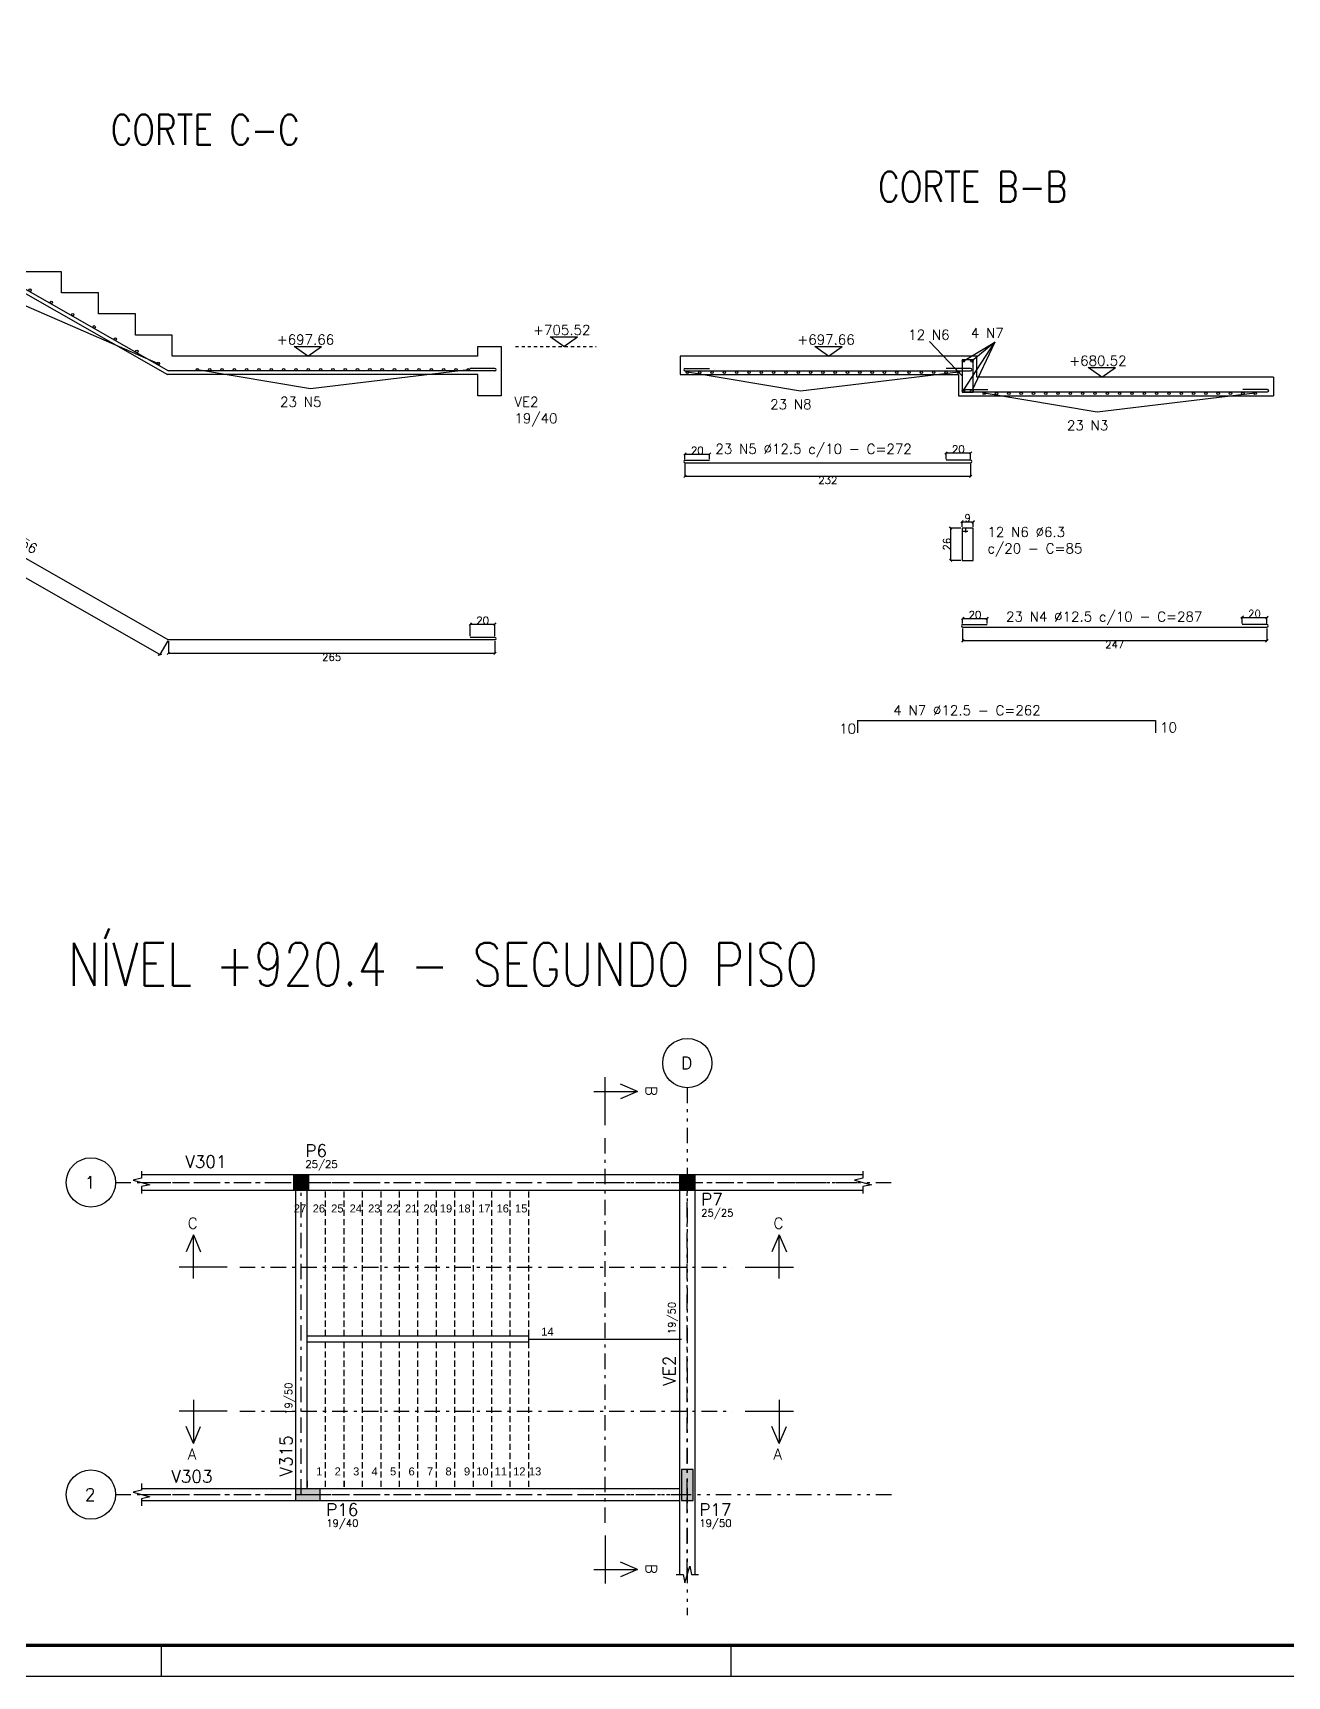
# Model space of a CAD drawing. Extents: x -2548 to -2429, y 253 to 337.
# Drawn here: x -2506.9 to -2466.2, y 252.6 to 306 of the extents above; entities that cross this region are included whole.
import ezdxf
from ezdxf.enums import TextEntityAlignment as Align

# ---------------------------------------------------------------- set-up
doc = ezdxf.new("R2010")
doc.units = 0
doc.header["$MEASUREMENT"] = 0
for name, pattern in [('CONTINU', [0]), ('DASHED', [0.75, 0.5, -0.25]), ('ESTILO_TQS_0001', [1, 0.7, -0.3]), ('ESTILO_TQS_0003', [0.91, 0.5, -0.2, 0.01, -0.2]), ('ESTILO_TQS_0004', [1.12, 0.5, -0.2, 0.01, -0.2, 0.01, -0.2])]:
    doc.linetypes.add(name, pattern=pattern)
doc.layers.get('0').update_dxf_attribs({"linetype": 'CONTINUOUS'})
doc.layers.get('Defpoints').update_dxf_attribs({"linetype": 'CONTINUOUS'})
for name, color, linetype in [('1', 1, 'CONTINUOUS'), ('2', 2, 'CONTINUOUS'), ('3', 3, 'CONTINUOUS'), ('4', 4, 'CONTINUOUS'), ('6', 6, 'CONTINUOUS'), ('7', 7, 'CONTINUOUS'), ('ARQ-FOLHA', 7, 'CONTINUOUS'), ('COTA', 1, 'CONTINUOUS')]:
    doc.layers.add(name, color=color, linetype=linetype)
doc.layers.add('LC-Textos', color=3, linetype='CONTINUOUS', lineweight=20)
doc.styles.add('SIMPLEX', font='SIMPLEX.shx', dxfattribs={"width": 0.8})
doc.styles.get("Standard").update_dxf_attribs({"font": 'ROMANS.SHX'})
doc.styles.add('STYLE0', font='arial.ttf', dxfattribs={"height": 0.2})
doc.dimstyles.new('ARMAÇAO ESCADA', dxfattribs={"dimtxt": 6, "dimasz": 2, "dimexe": 0.01, "dimexo": 1, "dimgap": 0.01, "dimtad": 2, "dimdec": 0, "dimdsep": 46, "dimtxsty": 'Standard', "dimblk": 'OBLIQUE', "dimcen": 0.09, "dimclrd": 1, "dimclre": 1, "dimclrt": 3, "dimadec": 0, "dimazin": 0, "dimtfac": 1, "dimtdec": 0, "dimtofl": 0, "dimtmove": 0, "dimatfit": 3, "dimldrblk": 'OBLIQUE', "dimfxl": 1, "dimtolj": 1, "dimtzin": 0, "dimarcsym": 0})

# ---------------------------------------------------------------- blocks, each defined once
blk = doc.blocks.new('EDCA')
at = {"layer": '1', "linetype": 'Continuous'}
blk.add_line((311.767, 68.804), (314.247, 68.804), dxfattribs=at)
at = {"layer": 'COTA'}
for p, q in [((308.167, 71.104), (308.167, 71.204)), ((308.167, 71.104), (308.167, 71.204)), ((308.467, 71.104), (308.467, 71.204)), ((308.767, 71.104), (308.767, 71.204)), ((309.067, 71.104), (309.067, 71.204)), ((309.367, 71.104), (309.367, 71.204)), ((309.667, 71.104), (309.667, 71.204)), ((309.967, 71.104), (309.967, 71.204)), ((310.267, 71.104), (310.267, 71.204)), ((310.567, 71.104), (310.567, 71.204)), ((310.867, 71.104), (310.867, 71.204)), ((311.167, 71.104), (311.167, 71.204)), ((311.467, 71.104), (311.467, 71.204)), ((311.767, 71.104), (311.767, 71.204)), ((308.167, 68.854), (308.167, 69.004)), ((308.167, 68.854), (308.167, 68.954)), ((308.467, 68.854), (308.467, 68.954)), ((309.067, 68.854), (309.067, 68.954)), ((309.367, 68.854), (309.367, 68.954)), ((309.667, 68.854), (309.667, 68.954)), ((309.967, 68.854), (309.967, 68.954)), ((310.267, 68.854), (310.267, 68.954)), ((310.567, 68.854), (310.567, 68.954)), ((310.867, 68.854), (310.867, 68.954)), ((311.167, 68.854), (311.167, 68.954)), ((311.467, 68.854), (311.467, 68.954)), ((311.767, 68.654), (311.767, 68.954)), ((311.767, 68.854), (308.167, 68.854)), ((311.767, 68.754), (308.167, 68.754)), ((308.167, 68.604), (308.167, 68.754)), ((308.167, 68.654), (308.167, 68.754)), ((308.467, 68.654), (308.467, 68.754)), ((309.067, 68.654), (309.067, 68.754)), ((309.367, 68.654), (309.367, 68.754)), ((309.667, 68.654), (309.667, 68.754)), ((309.967, 68.654), (309.967, 68.754)), ((310.267, 68.654), (310.267, 68.754)), ((310.567, 68.654), (310.567, 68.754)), ((310.867, 68.654), (310.867, 68.754)), ((311.167, 68.654), (311.167, 68.754)), ((311.467, 68.654), (311.467, 68.754)), ((308.167, 66.404), (308.167, 66.504)), ((308.167, 66.404), (308.167, 66.504)), ((308.167, 66.504), (308.167, 66.404)), ((308.167, 66.404), (308.167, 66.504)), ((308.467, 66.404), (308.467, 66.504)), ((308.767, 66.404), (308.767, 66.504)), ((308.767, 66.504), (308.767, 66.404)), ((309.067, 66.404), (309.067, 66.504)), ((309.367, 66.404), (309.367, 66.504)), ((309.667, 66.404), (309.667, 66.504)), ((309.967, 66.404), (309.967, 66.504)), ((310.267, 66.404), (310.267, 66.504)), ((310.567, 66.404), (310.567, 66.504)), ((310.867, 66.404), (310.867, 66.504)), ((311.167, 66.404), (311.167, 66.504)), ((311.467, 66.404), (311.467, 66.504)), ((311.767, 66.404), (311.767, 66.504))]:
    blk.add_line(p, q, dxfattribs=at)
at = {"layer": 'COTA', "linetype": 'DASHED', "ltscale": 0.2}
for p, q in [((308.167, 69.004), (308.167, 71.204)), ((308.167, 69.004), (308.167, 71.054)), ((308.467, 69.004), (308.467, 71.054)), ((308.767, 68.854), (308.767, 71.054)), ((309.067, 69.004), (309.067, 71.054)), ((309.367, 69.004), (309.367, 71.054)), ((309.667, 69.004), (309.667, 71.054)), ((309.967, 69.004), (309.967, 71.054)), ((310.267, 69.004), (310.267, 71.054)), ((310.567, 69.004), (310.567, 71.054)), ((310.867, 69.004), (310.867, 71.054)), ((311.167, 69.004), (311.167, 71.054)), ((311.467, 69.004), (311.467, 71.054)), ((311.767, 69.004), (311.767, 71.054)), ((308.167, 66.554), (308.167, 68.604)), ((308.167, 66.554), (308.167, 68.604)), ((308.467, 66.554), (308.467, 68.604)), ((308.767, 66.554), (308.767, 68.754)), ((309.067, 66.554), (309.067, 68.604)), ((309.367, 66.554), (309.367, 68.604)), ((309.667, 66.554), (309.667, 68.604)), ((309.967, 66.554), (309.967, 68.604)), ((310.267, 66.554), (310.267, 68.604)), ((310.567, 66.554), (310.567, 68.604)), ((310.867, 66.554), (310.867, 68.604)), ((311.167, 66.554), (311.167, 68.604)), ((311.467, 66.554), (311.467, 68.604)), ((311.767, 66.554), (311.767, 68.604))]:
    blk.add_line(p, q, dxfattribs=at)
at = {"linetype": 'CONTINU', "style": 'STYLE0'}
for s, p in [('27', (308.051, 70.861)), ('26', (308.358, 70.861)), ('25', (308.658, 70.861)), ('24', (308.958, 70.861)), ('23', (309.258, 70.861)), ('22', (309.558, 70.861)), ('21', (309.858, 70.861)), ('20', (310.158, 70.861)), ('19', (310.422, 70.861)), ('18', (310.722, 70.861)), ('17', (311.044, 70.861)), ('16', (311.344, 70.861)), ('15', (311.644, 70.861)), ('14', (312.07, 68.86)), ('1', (308.364, 66.59)), ('2', (308.664, 66.59)), ('3', (308.964, 66.59)), ('4', (309.264, 66.59)), ('5', (309.564, 66.59)), ('6', (309.864, 66.59)), ('7', (310.164, 66.59)), ('8', (310.464, 66.59)), ('9', (310.764, 66.59)), ('10', (311.013, 66.59)), ('11', (311.313, 66.59)), ('12', (311.613, 66.59)), ('13', (311.869, 66.59))]:
    blk.add_text(s, height=0.13, dxfattribs=at).set_placement(p, align=Align.CENTER)
blk = doc.blocks.new('fla0')
at = {"layer": 'ARQ-FOLHA'}
for p, q in [((5027.19, 1347.898), (5027.19, 1348.898)), ((5045.69, 1347.898), (5045.69, 1348.898))]:
    blk.add_line(p, q, dxfattribs=at)
at = {"layer": 'ARQ-FOLHA', "const_width": 0.1}
blk.add_lwpolyline([(5100.19, 1430.998), (4984.79, 1430.998), (4984.79, 1348.898), (5100.19, 1348.898), (5100.19, 1430.998)], dxfattribs=at)
at = {"layer": 'ARQ-FOLHA'}
blk.add_lwpolyline([(4982.29, 1347.898), (5101.19, 1347.898)], dxfattribs=at)
blk = doc.blocks.new('N8')
at = {"layer": '6', "linetype": 'Continuous'}
for p, q in [((2423.5, -2709.3), (2423.5, -2690.5)), ((2423.5, -2690.5), (2436.5, -2690.5)), ((2436.5, -2690.5), (2436.5, -2700.5)), ((2423.5, -2709.3), (2796.3, -2922.3)), ((3061.5, -2922.3), (2796.3, -2922.3)), ((3061.5, -2920.3), (3041.5, -2920.3))]:
    blk.add_line(p, q, dxfattribs=at)
blk.add_arc((3061.5, -2921.3), 1, 270, 90, dxfattribs=at)
blk = doc.blocks.new('_Oblique')
at = {"color": 0, "linetype": 'ByBlock', "lineweight": -2}
blk.add_line((-0.5, -0.5), (0.5, 0.5), dxfattribs=at)
blk = doc.blocks.new('*D178')
at = {"color": 1, "linetype": 'Continuous', "lineweight": -2, "transparency": 16777216}
for p, q in [((2315.1, 2358.8), (2315.1, 2368.6)), ((2315.1, 2368.6), (2335.1, 2368.6)), ((2335.1, 2358.8), (2335.1, 2368.6))]:
    blk.add_line(p, q, dxfattribs=at)
at = {"layer": 'Defpoints', "color": 0, "linetype": 'Continuous', "transparency": 16777216}
for p in [(2335.1, 2368.6), (2315.1, 2357.8), (2335.1, 2357.8)]:
    blk.add_point(p, dxfattribs=at)
at = {"color": 1, "linetype": 'Continuous', "lineweight": -2, "transparency": 16777216, "xscale": 2, "yscale": 2, "zscale": 2, "rotation": 180}
blk.add_blockref('_Oblique', (2315.1, 2368.6), dxfattribs=at)
at = {"color": 1, "linetype": 'Continuous', "lineweight": -2, "transparency": 16777216, "xscale": 2, "yscale": 2, "zscale": 2}
blk.add_blockref('_Oblique', (2335.1, 2368.6), dxfattribs=at)
at = {"color": 3, "linetype": 'Continuous', "transparency": 16777216, "insert": (2325.1, 2371.6), "char_height": 6, "attachment_point": 5}
blk.add_mtext('\\A1;20', dxfattribs=at)
blk = doc.blocks.new('*D179')
at = {"color": 1, "linetype": 'Continuous', "lineweight": -2, "transparency": 16777216}
for p, q in [((2069.9, 2354.8), (2069.9, 2344.8)), ((2335.1, 2354.8), (2335.1, 2344.8)), ((2335.1, 2344.8), (2069.9, 2344.8))]:
    blk.add_line(p, q, dxfattribs=at)
at = {"layer": 'Defpoints', "color": 0, "linetype": 'Continuous', "transparency": 16777216}
for p in [(2069.9, 2355.8), (2335.1, 2355.8), (2069.9, 2344.8)]:
    blk.add_point(p, dxfattribs=at)
at = {"color": 1, "linetype": 'Continuous', "lineweight": -2, "transparency": 16777216, "xscale": 2, "yscale": 2, "zscale": 2, "rotation": 180}
blk.add_blockref('_Oblique', (2069.9, 2344.8), dxfattribs=at)
at = {"color": 1, "linetype": 'Continuous', "lineweight": -2, "transparency": 16777216, "xscale": 2, "yscale": 2, "zscale": 2}
blk.add_blockref('_Oblique', (2335.1, 2344.8), dxfattribs=at)
at = {"color": 3, "linetype": 'Continuous', "transparency": 16777216, "insert": (2202.5, 2341.8), "char_height": 6, "attachment_point": 5}
blk.add_mtext('\\A1;265', dxfattribs=at)
blk = doc.blocks.new('*D180')
at = {"color": 1, "linetype": 'Continuous', "lineweight": -2, "transparency": 16777216}
for p, q in [((1696.6, 2567.9), (1690.3, 2556.8)), ((2063.1, 2343.8), (1690.3, 2556.8)), ((2069.4, 2354.9), (2063.1, 2343.8))]:
    blk.add_line(p, q, dxfattribs=at)
at = {"layer": 'Defpoints', "color": 0, "linetype": 'Continuous', "transparency": 16777216}
for p in [(1697.1, 2568.8), (1690.3, 2556.8), (2069.9, 2355.8)]:
    blk.add_point(p, dxfattribs=at)
at = {"color": 1, "linetype": 'Continuous', "lineweight": -2, "transparency": 16777216, "xscale": 2, "yscale": 2, "zscale": 2}
for p, rotation in [((1690.3, 2556.8), 150.2592324149629), ((2063.1, 2343.8), 330.2592324149629)]:
    blk.add_blockref('_Oblique', p, dxfattribs=dict(at, rotation=rotation))
at = {"color": 3, "linetype": 'Continuous', "transparency": 16777216, "insert": (1875.2, 2447.7), "char_height": 6, "attachment_point": 5, "rotation": 330.2592}
blk.add_mtext('\\A1;429', dxfattribs=at)
blk = doc.blocks.new('*D181')
at = {"color": 1, "linetype": 'Continuous', "lineweight": -2, "transparency": 16777216}
for p, q in [((1696.1, 2587.6), (1683.3, 2587.6)), ((1683.3, 2568.8), (1683.3, 2587.6)), ((1696.1, 2568.8), (1683.3, 2568.8))]:
    blk.add_line(p, q, dxfattribs=at)
at = {"layer": 'Defpoints', "color": 0, "linetype": 'Continuous', "transparency": 16777216}
for p in [(1683.3, 2587.6), (1697.1, 2587.6), (1697.1, 2568.8)]:
    blk.add_point(p, dxfattribs=at)
at = {"color": 1, "linetype": 'Continuous', "lineweight": -2, "transparency": 16777216, "xscale": 2, "yscale": 2, "zscale": 2}
for p, rotation in [((1683.3, 2587.6), 90), ((1683.3, 2568.8), 270)]:
    blk.add_blockref('_Oblique', p, dxfattribs=dict(at, rotation=rotation))
at = {"color": 3, "linetype": 'Continuous', "transparency": 16777216, "insert": (1680.3, 2578.2), "char_height": 6, "attachment_point": 5, "rotation": 90}
blk.add_mtext('\\A1;19', dxfattribs=at)
blk = doc.blocks.new('*D182')
at = {"color": 1, "linetype": 'Continuous', "lineweight": -2, "transparency": 16777216}
for p, q in [((1697.1, 2588.6), (1697.1, 2597.1)), ((1697.1, 2597), (1710.1, 2597)), ((1710.1, 2588.6), (1710.1, 2597.1))]:
    blk.add_line(p, q, dxfattribs=at)
at = {"layer": 'Defpoints', "color": 0, "linetype": 'Continuous', "transparency": 16777216}
for p in [(1710.1, 2597), (1697.1, 2587.6), (1710.1, 2587.6)]:
    blk.add_point(p, dxfattribs=at)
at = {"color": 1, "linetype": 'Continuous', "lineweight": -2, "transparency": 16777216, "xscale": 2, "yscale": 2, "zscale": 2, "rotation": 180}
blk.add_blockref('_Oblique', (1697.1, 2597), dxfattribs=at)
at = {"color": 1, "linetype": 'Continuous', "lineweight": -2, "transparency": 16777216, "xscale": 2, "yscale": 2, "zscale": 2}
blk.add_blockref('_Oblique', (1710.1, 2597), dxfattribs=at)
at = {"color": 3, "linetype": 'Continuous', "transparency": 16777216, "insert": (1703.6, 2600.1), "char_height": 6, "attachment_point": 5}
blk.add_mtext('\\A1;13', dxfattribs=at)
blk = doc.blocks.new('*D183')
at = {"color": 1, "linetype": 'Continuous', "lineweight": -2, "transparency": 16777216}
for p, q in [((1711.1, 2587.6), (1723.3, 2587.6)), ((1711.1, 2577.6), (1723.3, 2577.6)), ((1723.3, 2587.6), (1723.3, 2577.6))]:
    blk.add_line(p, q, dxfattribs=at)
at = {"layer": 'Defpoints', "color": 0, "linetype": 'Continuous', "transparency": 16777216}
for p in [(1710.1, 2587.6), (1710.1, 2577.6), (1723.3, 2577.6)]:
    blk.add_point(p, dxfattribs=at)
at = {"color": 1, "linetype": 'Continuous', "lineweight": -2, "transparency": 16777216, "xscale": 2, "yscale": 2, "zscale": 2}
for p, rotation in [((1723.3, 2587.6), 90), ((1723.3, 2577.6), 270)]:
    blk.add_blockref('_Oblique', p, dxfattribs=dict(at, rotation=rotation))
at = {"color": 3, "linetype": 'Continuous', "transparency": 16777216, "insert": (1726.3, 2582.6), "char_height": 6, "attachment_point": 5, "rotation": 90}
blk.add_mtext('\\A1;10', dxfattribs=at)
blk = doc.blocks.new('*D184')
at = {"color": 1, "linetype": 'Continuous', "lineweight": -2, "transparency": 16777216}
for p, q in [((1705.9, 2271), (1705.9, 2261.2)), ((1937.9, 2271), (1937.9, 2261.2)), ((1705.9, 2261.2), (1937.9, 2261.2))]:
    blk.add_line(p, q, dxfattribs=at)
at = {"layer": 'Defpoints', "color": 0, "linetype": 'Continuous', "transparency": 16777216}
for p in [(1705.9, 2272), (1937.9, 2272), (1937.9, 2261.2)]:
    blk.add_point(p, dxfattribs=at)
at = {"color": 1, "linetype": 'Continuous', "lineweight": -2, "transparency": 16777216, "xscale": 2, "yscale": 2, "zscale": 2, "rotation": 180}
blk.add_blockref('_Oblique', (1705.9, 2261.2), dxfattribs=at)
at = {"color": 1, "linetype": 'Continuous', "lineweight": -2, "transparency": 16777216, "xscale": 2, "yscale": 2, "zscale": 2}
blk.add_blockref('_Oblique', (1937.9, 2261.2), dxfattribs=at)
at = {"color": 3, "linetype": 'Continuous', "transparency": 16777216, "insert": (1821.9, 2258.2), "char_height": 6, "attachment_point": 5}
blk.add_mtext('\\A1;232', dxfattribs=at)
blk = doc.blocks.new('N4')
at = {"layer": '6', "linetype": 'Continuous'}
for p, q in [((3441.8, -2937.4), (3461.8, -2937.4)), ((3441.8, -2939.4), (3688.8, -2939.4)), ((3688.8, -2937.4), (3668.8, -2937.4))]:
    blk.add_line(p, q, dxfattribs=at)
for centre, start, end in [((3441.8, -2938.4), 90, 270), ((3688.8, -2938.4), 270, 90)]:
    blk.add_arc(centre, 1, start, end, dxfattribs=at)
blk = doc.blocks.new('N5')
at = {"layer": '6', "linetype": 'Continuous'}
for p, q in [((3215.8, -2920.3), (3235.8, -2920.3)), ((3215.8, -2922.3), (3447.8, -2922.3)), ((3447.8, -2920.3), (3427.8, -2920.3))]:
    blk.add_line(p, q, dxfattribs=at)
for centre, start, end in [((3215.8, -2921.3), 90, 270), ((3447.8, -2921.3), 270, 90)]:
    blk.add_arc(centre, 1, start, end, dxfattribs=at)
blk = doc.blocks.new('*D170')
at = {"color": 1, "linetype": 'Continuous', "lineweight": -2, "transparency": 16777216}
for p, q in [((2714.9, 2369.1), (2714.9, 2373.2)), ((2714.9, 2373.2), (2734.9, 2373.2)), ((2734.9, 2369.1), (2734.9, 2373.2))]:
    blk.add_line(p, q, dxfattribs=at)
at = {"layer": 'Defpoints', "color": 0, "linetype": 'Continuous', "transparency": 16777216}
for p in [(2714.9, 2368.1), (2734.9, 2373.2), (2734.9, 2368.1)]:
    blk.add_point(p, dxfattribs=at)
at = {"color": 1, "linetype": 'Continuous', "lineweight": -2, "transparency": 16777216, "xscale": 2, "yscale": 2, "zscale": 2, "rotation": 180}
blk.add_blockref('_Oblique', (2714.9, 2373.2), dxfattribs=at)
at = {"color": 1, "linetype": 'Continuous', "lineweight": -2, "transparency": 16777216, "xscale": 2, "yscale": 2, "zscale": 2}
blk.add_blockref('_Oblique', (2734.9, 2373.2), dxfattribs=at)
at = {"color": 3, "linetype": 'Continuous', "transparency": 16777216, "insert": (2724.9, 2376.2), "char_height": 6, "attachment_point": 5}
blk.add_mtext('\\A1;20', dxfattribs=at)
blk = doc.blocks.new('*D171')
at = {"color": 1, "linetype": 'Continuous', "lineweight": -2, "transparency": 16777216}
for p, q in [((2941.9, 2369.1), (2941.9, 2374.1)), ((2941.9, 2374.1), (2961.9, 2374.1)), ((2961.9, 2369.1), (2961.9, 2374.1))]:
    blk.add_line(p, q, dxfattribs=at)
at = {"layer": 'Defpoints', "color": 0, "linetype": 'Continuous', "transparency": 16777216}
for p in [(2941.9, 2368.1), (2961.9, 2374.1), (2961.9, 2368.1)]:
    blk.add_point(p, dxfattribs=at)
at = {"color": 1, "linetype": 'Continuous', "lineweight": -2, "transparency": 16777216, "xscale": 2, "yscale": 2, "zscale": 2, "rotation": 180}
blk.add_blockref('_Oblique', (2941.9, 2374.1), dxfattribs=at)
at = {"color": 1, "linetype": 'Continuous', "lineweight": -2, "transparency": 16777216, "xscale": 2, "yscale": 2, "zscale": 2}
blk.add_blockref('_Oblique', (2961.9, 2374.1), dxfattribs=at)
at = {"color": 3, "linetype": 'Continuous', "transparency": 16777216, "insert": (2951.9, 2377.1), "char_height": 6, "attachment_point": 5}
blk.add_mtext('\\A1;20', dxfattribs=at)
blk = doc.blocks.new('*D172')
at = {"color": 1, "linetype": 'Continuous', "lineweight": -2, "transparency": 16777216}
for p, q in [((2714.9, 2365.1), (2714.9, 2355)), ((2961.9, 2365.1), (2961.9, 2355)), ((2961.9, 2355), (2714.9, 2355))]:
    blk.add_line(p, q, dxfattribs=at)
at = {"layer": 'Defpoints', "color": 0, "linetype": 'Continuous', "transparency": 16777216}
for p in [(2714.9, 2366.1), (2961.9, 2366.1), (2714.9, 2355)]:
    blk.add_point(p, dxfattribs=at)
at = {"color": 1, "linetype": 'Continuous', "lineweight": -2, "transparency": 16777216, "xscale": 2, "yscale": 2, "zscale": 2, "rotation": 180}
blk.add_blockref('_Oblique', (2714.9, 2355), dxfattribs=at)
at = {"color": 1, "linetype": 'Continuous', "lineweight": -2, "transparency": 16777216, "xscale": 2, "yscale": 2, "zscale": 2}
blk.add_blockref('_Oblique', (2961.9, 2355), dxfattribs=at)
at = {"color": 3, "linetype": 'Continuous', "transparency": 16777216, "insert": (2838.4, 2352), "char_height": 6, "attachment_point": 5}
blk.add_mtext('\\A1;247', dxfattribs=at)
blk = doc.blocks.new('*D173')
at = {"color": 1, "linetype": 'Continuous', "lineweight": -2, "transparency": 16777216}
for p, q in [((2489.4, 2502.7), (2489.4, 2506.7)), ((2489.4, 2506.7), (2509.4, 2506.7)), ((2509.4, 2502.7), (2509.4, 2506.7))]:
    blk.add_line(p, q, dxfattribs=at)
at = {"layer": 'Defpoints', "color": 0, "linetype": 'Continuous', "transparency": 16777216}
for p in [(2489.4, 2501.7), (2509.4, 2506.7), (2509.4, 2501.7)]:
    blk.add_point(p, dxfattribs=at)
at = {"color": 1, "linetype": 'Continuous', "lineweight": -2, "transparency": 16777216, "xscale": 2, "yscale": 2, "zscale": 2, "rotation": 180}
blk.add_blockref('_Oblique', (2489.4, 2506.7), dxfattribs=at)
at = {"color": 1, "linetype": 'Continuous', "lineweight": -2, "transparency": 16777216, "xscale": 2, "yscale": 2, "zscale": 2}
blk.add_blockref('_Oblique', (2509.4, 2506.7), dxfattribs=at)
at = {"color": 3, "linetype": 'Continuous', "transparency": 16777216, "insert": (2499.4, 2509.7), "char_height": 6, "attachment_point": 5}
blk.add_mtext('\\A1;20', dxfattribs=at)
blk = doc.blocks.new('*D174')
at = {"color": 1, "linetype": 'Continuous', "lineweight": -2, "transparency": 16777216}
for p, q in [((2489.4, 2498.7), (2489.4, 2488.5)), ((2721.4, 2498.7), (2721.4, 2488.5)), ((2721.4, 2488.6), (2489.4, 2488.6))]:
    blk.add_line(p, q, dxfattribs=at)
at = {"layer": 'Defpoints', "color": 0, "linetype": 'Continuous', "transparency": 16777216}
for p in [(2489.4, 2499.7), (2721.4, 2499.7), (2489.4, 2488.6)]:
    blk.add_point(p, dxfattribs=at)
at = {"color": 1, "linetype": 'Continuous', "lineweight": -2, "transparency": 16777216, "xscale": 2, "yscale": 2, "zscale": 2, "rotation": 180}
blk.add_blockref('_Oblique', (2489.4, 2488.6), dxfattribs=at)
at = {"color": 1, "linetype": 'Continuous', "lineweight": -2, "transparency": 16777216, "xscale": 2, "yscale": 2, "zscale": 2}
blk.add_blockref('_Oblique', (2721.4, 2488.6), dxfattribs=at)
at = {"color": 3, "linetype": 'Continuous', "transparency": 16777216, "insert": (2605.4, 2485.5), "char_height": 6, "attachment_point": 5}
blk.add_mtext('\\A1;232', dxfattribs=at)
blk = doc.blocks.new('*D175')
at = {"color": 1, "linetype": 'Continuous', "lineweight": -2, "transparency": 16777216}
for p, q in [((2701.4, 2502.7), (2701.4, 2507.6)), ((2701.4, 2507.6), (2721.4, 2507.6)), ((2721.4, 2502.7), (2721.4, 2507.6))]:
    blk.add_line(p, q, dxfattribs=at)
at = {"layer": 'Defpoints', "color": 0, "linetype": 'Continuous', "transparency": 16777216}
for p in [(2701.4, 2501.7), (2721.4, 2507.6), (2721.4, 2501.7)]:
    blk.add_point(p, dxfattribs=at)
at = {"color": 1, "linetype": 'Continuous', "lineweight": -2, "transparency": 16777216, "xscale": 2, "yscale": 2, "zscale": 2, "rotation": 180}
blk.add_blockref('_Oblique', (2701.4, 2507.6), dxfattribs=at)
at = {"color": 1, "linetype": 'Continuous', "lineweight": -2, "transparency": 16777216, "xscale": 2, "yscale": 2, "zscale": 2}
blk.add_blockref('_Oblique', (2721.4, 2507.6), dxfattribs=at)
at = {"color": 3, "linetype": 'Continuous', "transparency": 16777216, "insert": (2711.4, 2510.6), "char_height": 6, "attachment_point": 5}
blk.add_mtext('\\A1;20', dxfattribs=at)
blk = doc.blocks.new('*D176')
at = {"color": 1, "linetype": 'Continuous', "lineweight": -2, "transparency": 16777216}
for p, q in [((2713.4, 2446.5), (2705.1, 2446.5)), ((2705.1, 2446.5), (2705.1, 2420.4)), ((2713.4, 2420.4), (2705.1, 2420.4))]:
    blk.add_line(p, q, dxfattribs=at)
at = {"layer": 'Defpoints', "color": 0, "linetype": 'Continuous', "transparency": 16777216}
for p in [(2714.4, 2446.5), (2705.1, 2420.4), (2714.4, 2420.4)]:
    blk.add_point(p, dxfattribs=at)
at = {"color": 1, "linetype": 'Continuous', "lineweight": -2, "transparency": 16777216, "xscale": 2, "yscale": 2, "zscale": 2}
for p, rotation in [((2705.1, 2446.5), 90), ((2705.1, 2420.4), 270)]:
    blk.add_blockref('_Oblique', p, dxfattribs=dict(at, rotation=rotation))
at = {"color": 3, "linetype": 'Continuous', "transparency": 16777216, "insert": (2702.1, 2433.5), "char_height": 6, "attachment_point": 5, "rotation": 90}
blk.add_mtext('\\A1;26', dxfattribs=at)
blk = doc.blocks.new('*D177')
at = {"color": 1, "linetype": 'Continuous', "lineweight": -2, "transparency": 16777216}
for p, q in [((2714.4, 2447.5), (2714.4, 2451.8)), ((2714.4, 2451.8), (2723.4, 2451.8)), ((2723.4, 2447.5), (2723.4, 2451.8))]:
    blk.add_line(p, q, dxfattribs=at)
at = {"layer": 'Defpoints', "color": 0, "linetype": 'Continuous', "transparency": 16777216}
for p in [(2714.4, 2446.5), (2723.4, 2451.8), (2723.4, 2446.5)]:
    blk.add_point(p, dxfattribs=at)
at = {"color": 1, "linetype": 'Continuous', "lineweight": -2, "transparency": 16777216, "xscale": 2, "yscale": 2, "zscale": 2, "rotation": 180}
blk.add_blockref('_Oblique', (2714.4, 2451.8), dxfattribs=at)
at = {"color": 1, "linetype": 'Continuous', "lineweight": -2, "transparency": 16777216, "xscale": 2, "yscale": 2, "zscale": 2}
blk.add_blockref('_Oblique', (2723.4, 2451.8), dxfattribs=at)
at = {"color": 3, "linetype": 'Continuous', "transparency": 16777216, "insert": (2718.9, 2454.8), "char_height": 6, "attachment_point": 5}
blk.add_mtext('\\A1;9', dxfattribs=at)
blk = doc.blocks.new('arm corte a')
at = {"layer": '1', "linetype": 'Continuous'}
for p, q in [((1618.3, 2807.4), (1609.6, 2805.5)), ((1609.6, 2805.5), (1627, 2800.6)), ((1618.3, 2814.6), (1618.3, 2807.4)), ((1627, 2800.6), (1618.3, 2798.6)), ((1618.3, 2798.6), (1618.3, 2791.4)), ((1731.7, 2768.8), (1868.6, 2664.2)), ((1868.6, 2664.2), (2061.7, 2580.3)), ((2185.2, 2559.8), (2093.5, 2575.2)), ((2313.5, 2575.2), (2185.2, 2559.8))]:
    blk.add_line(p, q, dxfattribs=at)
at = {"layer": '2', "linetype": 'ESTILO_TQS_0001'}
for p, q in [((1590.1, 2814), (1633.6, 2814)), ((2351.8, 2594.1), (2417.3, 2594.1))]:
    blk.add_line(p, q, dxfattribs=at)
at = {"layer": '3', "linetype": 'Continuous'}
for p, q in [((1591.6, 2821.8), (1613.8, 2821.8)), ((1602.7, 2814), (1591.6, 2821.8)), ((1602.7, 2814), (1613.8, 2821.8)), ((1654, 2816.8), (1676.2, 2816.8)), ((1665.1, 2809), (1654, 2816.8)), ((1665.1, 2809), (1676.2, 2816.8)), ((1618.3, 2809.1), (1694.1, 2809.1)), ((1618.3, 2795.1), (1694.1, 2795.1)), ((1743.1, 2792), (1713.1, 2792)), ((1743.1, 2774.8), (1743.1, 2792)), ((1713.1, 2774.7), (2069.1, 2571.3)), ((1773.1, 2774.8), (1743.1, 2774.8)), ((1773.1, 2757.7), (1773.1, 2774.8)), ((1803.1, 2757.7), (1773.1, 2757.7)), ((1803.1, 2740.5), (1803.1, 2757.7)), ((1833.1, 2740.5), (1803.1, 2740.5)), ((1833.1, 2723.4), (1833.1, 2740.5)), ((1863.1, 2723.4), (1833.1, 2723.4)), ((1863.1, 2706.3), (1863.1, 2723.4)), ((1893.1, 2706.3), (1863.1, 2706.3)), ((1893.1, 2689.1), (1893.1, 2706.3)), ((1923.1, 2689.1), (1893.1, 2689.1)), ((1923.1, 2672), (1923.1, 2689.1)), ((1953.1, 2672), (1923.1, 2672)), ((1953.1, 2654.8), (1953.1, 2672)), ((1983.1, 2654.8), (1953.1, 2654.8)), ((1983.1, 2637.7), (1983.1, 2654.8)), ((2013.1, 2637.7), (1983.1, 2637.7)), ((2013.1, 2620.6), (2013.1, 2637.7)), ((2043.1, 2620.6), (2013.1, 2620.6)), ((2043.1, 2603.4), (2043.1, 2620.6)), ((2073.1, 2603.4), (2043.1, 2603.4)), ((2073.1, 2586.3), (2073.1, 2603.4)), ((2172, 2594.1), (2194.2, 2594.1)), ((2183.1, 2586.3), (2172, 2594.1)), ((2183.1, 2586.3), (2194.2, 2594.1)), ((2379.9, 2601.9), (2402.1, 2601.9)), ((2391, 2594.1), (2379.9, 2601.9)), ((2391, 2594.1), (2402.1, 2601.9)), ((2321.1, 2586.3), (2073.1, 2586.3)), ((2321.1, 2571.3), (2069.1, 2571.3))]:
    blk.add_line(p, q, dxfattribs=at)
for points in [[(1713.1, 2792), (1713.1, 2809.1), (1694.1, 2809.1)], [(1694.1, 2795.1), (1694.1, 2759.1), (1713.1, 2759.1), (1713.1, 2774.7)], [(2321.1, 2586.3), (2321.1, 2594.1), (2340.1, 2594.1), (2340.1, 2554.1)], [(2340.1, 2554.1), (2321.1, 2554.1), (2321.1, 2571.3)]]:
    blk.add_lwpolyline(points, dxfattribs=at)
at = {"layer": '6', "linetype": 'Continuous'}
blk.add_line((1705.9, 2272), (1937.9, 2272), dxfattribs=at)
for centre in [(1731.7, 2768.8), (1749.1, 2758.9), (1766.4, 2748.9), (1783.8, 2739), (1801.2, 2729.1), (1818.5, 2719.2), (1835.9, 2709.3), (1853.3, 2699.3), (1870.6, 2689.4), (1888, 2679.5), (1905.4, 2669.6), (1922.7, 2659.6), (1940.1, 2649.7), (1957.5, 2639.8), (1974.8, 2629.9), (1992.2, 2620), (2009.6, 2610), (2026.9, 2600.1), (2044.3, 2590.2), (2061.7, 2580.3), (2093.5, 2575.2), (2103.5, 2575.2), (2113.5, 2575.2), (2123.5, 2575.2), (2133.5, 2575.2), (2143.5, 2575.2), (2153.5, 2575.2), (2163.5, 2575.2), (2173.5, 2575.2), (2183.5, 2575.2), (2193.5, 2575.2), (2203.5, 2575.2), (2213.5, 2575.2), (2223.5, 2575.2), (2233.5, 2575.2), (2243.5, 2575.2), (2253.5, 2575.2), (2263.5, 2575.2), (2273.5, 2575.2), (2283.5, 2575.2), (2293.5, 2575.2), (2303.5, 2575.2), (2313.5, 2575.2)]:
    blk.add_circle(centre, 1, dxfattribs=at)
at = {"linetype": 'Continuous'}
for p in [(-726.4, 5496.6), (-726.4, 5278.1)]:
    blk.add_blockref('N8', p, dxfattribs=at)
at = {"linetype": 'Continuous', "char_height": 8, "attachment_point": 1}
for s, insert in [('\\pi-24,l32,t32;P.A.^I+925.4', (1562.6, 2831.4)), ('+920.4', (1643.2, 2826.4)), ('V315\\P19/50', (1672.1, 2746)), ('+697.66', (2157.9, 2603.7)), ('+705.52', (2366, 2611.5)), ('23 N5', (2160.6, 2553.1)), ('VE2\\P19/40', (2350.9, 2553.1)), ('40 N9 %%C5 c/20 - C=232', (1737.7, 2285))]:
    blk.add_mtext_dynamic_manual_height_columns(s, width=1258.453, gutter_width=40, heights=[0], dxfattribs=dict(at, insert=insert))
at = {"linetype": 'Continuous', "char_height": 8, "attachment_point": 1, "rotation": 330.2592}
for s, insert in [('20 N9', (1844.6, 2676.4)), ('23 N8 %%C12.5 c/10 - C=756', (1826.2, 2511.4))]:
    blk.add_mtext_dynamic_manual_height_columns(s, width=1258.453, gutter_width=40, heights=[0], dxfattribs=dict(at, insert=insert))
at = {"layer": 'LC-Textos', "color": 4, "insert": (2023, 2757.9), "char_height": 24.48, "width": 628.111, "attachment_point": 7, "line_spacing_factor": 0.798, "style": 'SIMPLEX'}
blk.add_mtext('CORTE C-C', dxfattribs=at)
at = {"linetype": 'Continuous'}
for base, p1, p2, picture, middle in [((1710.1, 2597), (1697.1, 2587.6), (1710.1, 2587.6), '*D182', (1703.6, 2600.1)), ((2335.1, 2368.6), (2315.1, 2357.8), (2335.1, 2357.8), '*D178', (2325.1, 2371.6)), ((2069.9, 2344.8), (2335.1, 2355.8), (2069.9, 2355.8), '*D179', (2202.5, 2341.8)), ((1937.9, 2261.2), (1705.9, 2272), (1937.9, 2272), '*D184', (1821.9, 2258.2))]:
    dim = blk.add_linear_dim(base=base, p1=p1, p2=p2, dimstyle='ARMAÇAO ESCADA', dxfattribs=at)
    dim.commit()
    dim.dimension.update_dxf_attribs({"geometry": picture, "text_midpoint": middle})
dim = blk.add_linear_dim(base=(1683.3, 2587.6), p1=(1697.1, 2568.8), p2=(1697.1, 2587.6), angle=90, dimstyle='ARMAÇAO ESCADA', dxfattribs=at)
dim.commit()
dim.dimension.update_dxf_attribs({"geometry": '*D181', "text_midpoint": (1680.3, 2578.2)})
for p1, p2, distance, picture, middle in [((1710.1, 2587.6), (1710.1, 2577.6), 13.2, '*D183', (1726.3, 2582.6)), ((2069.9, 2355.8), (1697.1, 2568.8), 13.8, '*D180', (1875.2, 2447.7))]:
    dim = blk.add_aligned_dim(p1=p1, p2=p2, distance=distance, dimstyle='ARMAÇAO ESCADA', dxfattribs=at)
    dim.commit()
    dim.dimension.update_dxf_attribs({"geometry": picture, "text_midpoint": middle})
blk = doc.blocks.new('arm corte v')
at = {"layer": '1', "linetype": 'Continuous'}
for p, q in [((2714.4, 2570.2), (2688.1, 2598.2)), ((2715.4, 2582.3), (2741, 2597.5)), ((2715.4, 2558.1), (2741, 2597.5)), ((2741, 2597.5), (2722.4, 2582.3)), ((2741, 2597.5), (2722.4, 2558.1)), ((2583.1, 2557.8), (2491.4, 2573.2)), ((2711.4, 2573.2), (2583.1, 2557.8)), ((2824.1, 2540.7), (2732.4, 2556.1)), ((2952.4, 2556.1), (2824.1, 2540.7))]:
    blk.add_line(p, q, dxfattribs=at)
at = {"layer": '3', "linetype": 'Continuous'}
for p, q in [((2594.8, 2594.1), (2617, 2594.1)), ((2605.9, 2586.3), (2594.8, 2594.1)), ((2605.9, 2586.3), (2617, 2594.1)), ((2726.4, 2586.3), (2485.4, 2586.3)), ((2485.4, 2586.3), (2485.4, 2571.3)), ((2726.4, 2569.1), (2726.4, 2586.3)), ((2816.9, 2576.9), (2839.1, 2576.9)), ((2828, 2569.1), (2816.9, 2576.9)), ((2828, 2569.1), (2839.1, 2576.9)), ((2485.4, 2571.3), (2711.4, 2571.3)), ((2711.4, 2571.3), (2711.4, 2554.1)), ((2967.4, 2569.1), (2726.4, 2569.1)), ((2967.4, 2569.1), (2967.4, 2554.1)), ((2711.4, 2554.1), (2967.4, 2554.1))]:
    blk.add_line(p, q, dxfattribs=at)
at = {"layer": '6', "linetype": 'Continuous'}
for p, q in [((2714.4, 2444.1), (2719.1, 2444.1)), ((2717.1, 2446.5), (2717.1, 2443)), ((2629.5, 2290.4), (2871.5, 2290.4)), ((2629.5, 2290.4), (2629.5, 2280.4)), ((2871.5, 2290.4), (2871.5, 2280.4))]:
    blk.add_line(p, q, dxfattribs=at)
for points in [[(2714.4, 2557.1), (2723.4, 2557.1), (2723.4, 2583.3), (2714.4, 2583.3)], [(2714.4, 2420.4), (2723.4, 2420.4), (2723.4, 2446.5), (2714.4, 2446.5)]]:
    blk.add_lwpolyline(points, close=True, dxfattribs=at)
for centre in [(2715.4, 2582.3), (2722.4, 2582.3), (2491.4, 2573.2), (2501.4, 2573.2), (2511.4, 2573.2), (2521.4, 2573.2), (2531.4, 2573.2), (2541.4, 2573.2), (2551.4, 2573.2), (2561.4, 2573.2), (2571.4, 2573.2), (2581.4, 2573.2), (2591.4, 2573.2), (2601.4, 2573.2), (2611.4, 2573.2), (2621.4, 2573.2), (2631.4, 2573.2), (2641.4, 2573.2), (2651.4, 2573.2), (2661.4, 2573.2), (2671.4, 2573.2), (2681.4, 2573.2), (2691.4, 2573.2), (2701.4, 2573.2), (2711.4, 2573.2), (2715.4, 2558.1), (2722.4, 2558.1), (2732.4, 2556.1), (2742.4, 2556.1), (2752.4, 2556.1), (2762.4, 2556.1), (2772.4, 2556.1), (2782.4, 2556.1), (2792.4, 2556.1), (2802.4, 2556.1), (2812.4, 2556.1), (2822.4, 2556.1), (2832.4, 2556.1), (2842.4, 2556.1), (2852.4, 2556.1), (2862.4, 2556.1), (2872.4, 2556.1), (2882.4, 2556.1), (2892.4, 2556.1), (2902.4, 2556.1), (2912.4, 2556.1), (2922.4, 2556.1), (2932.4, 2556.1), (2942.4, 2556.1), (2952.4, 2556.1)]:
    blk.add_circle(centre, 1, dxfattribs=at)
at = {"linetype": 'Continuous'}
for name, p in [('N5', (-726.4, 5496.6)), ('N4', (-726.4, 5496.6)), ('N5', (-726.4, 5422)), ('N4', (-726.9, 5305.6))]:
    blk.add_blockref(name, p, dxfattribs=at)
at = {"linetype": 'Continuous', "char_height": 8, "attachment_point": 1}
for s, insert in [('+697.66', (2580.6, 2603.7)), ('12 N6', (2670.7, 2607.6)), ('4 N7', (2721.5, 2609.1)), ('+680.52', (2801.4, 2586.5)), ('23 N8', (2558.6, 2551.1)), ('23 N3', (2799.6, 2534)), ('23 N5 %%C12.5 c/10 - C=272', (2514.1, 2514.9)), ('12 N6 %%C6.3\\Pc/20 - C=85', (2735, 2447.4)), ('23 N4 %%C12.5 c/10 - C=287', (2750.1, 2378.7)), ('4 N7 %%C12.5 - C=262', (2658.6, 2302.6)), ('10', (2614.6, 2287.7)), ('10', (2875.2, 2288.7))]:
    blk.add_mtext_dynamic_manual_height_columns(s, width=1258.453, gutter_width=40, heights=[0], dxfattribs=dict(at, insert=insert))
at = {"layer": 'LC-Textos', "color": 4, "insert": (2646.2, 2711.6), "char_height": 24.48, "width": 628.111, "attachment_point": 7, "line_spacing_factor": 0.798, "style": 'SIMPLEX'}
blk.add_mtext('CORTE B-B', dxfattribs=at)
at = {"linetype": 'Continuous'}
for base, p1, p2, picture, middle in [((2509.4, 2506.7), (2489.4, 2501.7), (2509.4, 2501.7), '*D173', (2499.4, 2509.7)), ((2721.4, 2507.6), (2701.4, 2501.7), (2721.4, 2501.7), '*D175', (2711.4, 2510.6)), ((2489.4, 2488.6), (2721.4, 2499.7), (2489.4, 2499.7), '*D174', (2605.4, 2485.5)), ((2723.4, 2451.8), (2714.4, 2446.5), (2723.4, 2446.5), '*D177', (2718.9, 2454.8)), ((2734.9, 2373.2), (2714.9, 2368.1), (2734.9, 2368.1), '*D170', (2724.9, 2376.2)), ((2961.9, 2374.1), (2941.9, 2368.1), (2961.9, 2368.1), '*D171', (2951.9, 2377.1)), ((2714.9, 2355), (2961.9, 2366.1), (2714.9, 2366.1), '*D172', (2838.4, 2352))]:
    dim = blk.add_linear_dim(base=base, p1=p1, p2=p2, dimstyle='ARMAÇAO ESCADA', dxfattribs=at)
    dim.commit()
    dim.dimension.update_dxf_attribs({"geometry": picture, "text_midpoint": middle})
dim = blk.add_linear_dim(base=(2705.1, 2420.4), p1=(2714.4, 2446.5), p2=(2714.4, 2420.4), angle=90, dimstyle='ARMAÇAO ESCADA', dxfattribs=at)
dim.commit()
dim.dimension.update_dxf_attribs({"geometry": '*D176', "text_midpoint": (2702.1, 2433.5)})

msp = doc.modelspace()

# ---------------------------------------------------------------- linework, layer by layer
at = {"layer": '1', "linetype": 'Continuous'}
for p, q in [((-2503.408, 268.819), (-2503.68, 268.758)), ((-2503.68, 268.758), (-2503.136, 268.605)), ((-2503.408, 269.044), (-2503.408, 268.819)), ((-2503.136, 268.605), (-2503.408, 268.544)), ((-2503.408, 268.544), (-2503.408, 268.319)), ((-2479.977, 268.819), (-2480.249, 268.758)), ((-2480.249, 268.758), (-2479.705, 268.605)), ((-2479.977, 269.044), (-2479.977, 268.819)), ((-2479.705, 268.605), (-2479.977, 268.544)), ((-2479.977, 268.544), (-2479.977, 268.319)), ((-2503.408, 258.679), (-2503.68, 258.618)), ((-2503.68, 258.618), (-2503.136, 258.465)), ((-2503.408, 258.904), (-2503.408, 258.679)), ((-2503.136, 258.465), (-2503.408, 258.404)), ((-2503.408, 258.404), (-2503.408, 258.179)), ((-2486.045, 255.94), (-2485.82, 255.94)), ((-2485.82, 255.94), (-2485.759, 255.668)), ((-2485.759, 255.668), (-2485.606, 256.212)), ((-2485.606, 256.212), (-2485.545, 255.94)), ((-2485.545, 255.94), (-2485.32, 255.94))]:
    msp.add_line(p, q, dxfattribs=at)
for points in [[(-2497.973, 268.431), (-2497.973, 268.931), (-2498.473, 268.931)], [(-2497.973, 268.431), (-2498.473, 268.931), (-2498.473, 268.431)], [(-2485.933, 268.431), (-2485.433, 268.431), (-2485.433, 268.931)], [(-2485.933, 268.431), (-2485.433, 268.931), (-2485.933, 268.931)], [(-2485.933, 268.431), (-2485.933, 268.931), (-2485.933, 268.431)], [(-2497.973, 268.431), (-2498.473, 268.431), (-2497.973, 268.431)], [(-2485.873, 258.351), (-2485.493, 258.351), (-2485.493, 259.351)], [(-2485.873, 258.351), (-2485.493, 259.351), (-2485.873, 259.351)], [(-2485.873, 258.351), (-2485.873, 259.351), (-2485.873, 258.351)], [(-2497.612, 258.351), (-2497.612, 258.731), (-2498.412, 258.731)], [(-2497.612, 258.351), (-2498.412, 258.731), (-2498.412, 258.351)], [(-2497.612, 258.351), (-2498.412, 258.351), (-2497.612, 258.351)]]:
    msp.add_solid(points, dxfattribs=at)
at = {"layer": '2', "linetype": 'ESTILO_TQS_0003'}
for p, q in [((-2503.408, 268.681), (-2498.223, 268.681)), ((-2498.223, 268.681), (-2485.683, 268.681)), ((-2498.223, 258.541), (-2498.223, 268.681)), ((-2485.683, 258.541), (-2485.683, 268.681)), ((-2485.677, 268.681), (-2479.977, 268.681)), ((-2503.408, 258.541), (-2498.223, 258.541)), ((-2498.223, 258.541), (-2485.683, 258.541)), ((-2485.683, 255.94), (-2485.683, 258.541))]:
    msp.add_line(p, q, dxfattribs=at)
at = {"layer": '2', "linetype": 'Continuous'}
for p, q in [((-2498.223, 268.681), (-2498.223, 268.681)), ((-2485.683, 268.681), (-2485.683, 268.681)), ((-2498.012, 258.541), (-2498.012, 258.541)), ((-2485.683, 258.851), (-2485.683, 258.851))]:
    msp.add_line(p, q, dxfattribs=at)
at = {"layer": '3', "linetype": 'Continuous'}
for points in [[(-2498.473, 268.931), (-2503.408, 268.931)], [(-2485.933, 268.931), (-2497.973, 268.931)], [(-2479.977, 268.931), (-2485.433, 268.931)], [(-2503.408, 268.431), (-2498.473, 268.431)], [(-2498.413, 268.431), (-2498.413, 258.731)], [(-2498.033, 258.731), (-2498.033, 268.431)], [(-2497.973, 268.431), (-2485.933, 268.431)], [(-2485.933, 268.431), (-2485.933, 258.731)], [(-2485.433, 258.541), (-2485.433, 268.431)], [(-2485.433, 268.431), (-2479.977, 268.431)], [(-2498.413, 258.731), (-2503.408, 258.731)], [(-2485.933, 258.731), (-2497.612, 258.731)], [(-2485.933, 258.731), (-2485.933, 258.351)], [(-2485.433, 255.94), (-2485.433, 258.541)], [(-2503.408, 258.351), (-2498.412, 258.351)], [(-2497.612, 258.351), (-2485.933, 258.351)], [(-2485.933, 258.351), (-2485.933, 255.94)]]:
    msp.add_lwpolyline(points, dxfattribs=at)
at = {"layer": '4', "linetype": 'Continuous'}
for p, q in [((-2488.353, 270.539), (-2488.353, 272.1)), ((-2487.303, 271.637), (-2487.85, 271.873)), ((-2488.719, 271.637), (-2487.303, 271.637)), ((-2487.303, 271.637), (-2487.85, 271.401)), ((-2501.728, 266.978), (-2501.964, 266.431)), ((-2501.728, 265.562), (-2501.728, 266.978)), ((-2501.728, 266.978), (-2501.492, 266.431)), ((-2482.701, 266.978), (-2482.937, 266.431)), ((-2482.701, 265.562), (-2482.701, 266.978)), ((-2482.701, 266.978), (-2482.465, 266.431)), ((-2500.63, 265.928), (-2502.191, 265.928)), ((-2483.799, 265.928), (-2482.238, 265.928)), ((-2501.728, 261.621), (-2501.728, 260.204)), ((-2482.701, 261.621), (-2482.701, 260.204)), ((-2500.63, 261.254), (-2502.191, 261.254)), ((-2483.799, 261.254), (-2482.238, 261.254)), ((-2501.728, 260.204), (-2501.964, 260.752)), ((-2501.728, 260.204), (-2501.492, 260.752)), ((-2482.701, 260.204), (-2482.937, 260.752)), ((-2482.701, 260.204), (-2482.465, 260.752)), ((-2488.353, 257.207), (-2488.353, 255.646)), ((-2487.303, 256.109), (-2487.85, 256.346)), ((-2488.719, 256.109), (-2487.303, 256.109)), ((-2487.303, 256.109), (-2487.85, 255.873))]:
    msp.add_line(p, q, dxfattribs=at)
at = {"layer": '4', "linetype": 'ESTILO_TQS_0004'}
for p, q in [((-2485.683, 271.758), (-2485.683, 254.62)), ((-2504.254, 268.681), (-2479.063, 268.681)), ((-2504.254, 258.541), (-2478.966, 258.541))]:
    msp.add_line(p, q, dxfattribs=at)
at = {"layer": '4', "linetype": 'ESTILO_TQS_0003'}
for p, q in [((-2488.353, 257.619), (-2488.353, 270.127)), ((-2500.218, 265.928), (-2484.211, 265.928)), ((-2500.218, 261.254), (-2484.211, 261.254))]:
    msp.add_line(p, q, dxfattribs=at)
at = {"layer": '4', "linetype": 'Continuous'}
for centre in [(-2485.683, 272.558), (-2505.054, 268.681), (-2505.054, 258.541)]:
    msp.add_circle(centre, 0.8, dxfattribs=at)
at = {"layer": '6', "linetype": 'Continuous'}
for points in [[(-2497.973, 268.431), (-2497.973, 268.931), (-2498.473, 268.931), (-2498.473, 268.431), (-2497.973, 268.431)], [(-2485.933, 268.431), (-2485.433, 268.431), (-2485.433, 268.931), (-2485.933, 268.931), (-2485.933, 268.431)], [(-2485.873, 258.351), (-2485.493, 258.351), (-2485.493, 259.351), (-2485.873, 259.351), (-2485.873, 258.351)], [(-2497.612, 258.351), (-2497.612, 258.731), (-2498.412, 258.731), (-2498.412, 258.351), (-2497.612, 258.351)]]:
    msp.add_lwpolyline(points, dxfattribs=at)

# ---------------------------------------------------------------- block references
msp.add_blockref('fla0', (-7529.949, -1095.256))
at = {"linetype": 'Continuous'}
for name, p, xscale, yscale, zscale in [('arm corte a', (-2585.335, 192.074), 0.04, 0.04, 0.04), ('arm corte v', (-2585.335, 192.074), 0.04, 0.04, 0.04), ('EDCA', (-3114.366, 125.983), 2, 2, 2)]:
    msp.add_blockref(name, p, dxfattribs=dict(at, xscale=xscale, yscale=yscale, zscale=zscale))

# ---------------------------------------------------------------- texts
at = {"layer": '4', "linetype": 'Continuous'}
for s, height, p in [('D', 0.4, (-2485.883, 272.358)), ('1', 0.4, (-2505.254, 268.481)), ('C', 0.36, (-2501.91, 267.174)), ('C', 0.36, (-2482.883, 267.174)), ('A', 0.36, (-2501.91, 259.682)), ('A', 0.36, (-2482.883, 259.682)), ('2', 0.4, (-2505.254, 258.341))]:
    msp.add_text(s, height=height, dxfattribs=at).set_placement(p)
for p in [(-2487.034, 271.818), (-2487.034, 256.291)]:
    msp.add_text('B', height=0.36, rotation=270, dxfattribs=at).set_placement(p)
at = {"layer": '6', "linetype": 'Continuous'}
for s, p in [('P6', (-2498.089, 269.511)), ('V301', (-2501.989, 269.156)), ('P7', (-2485.233, 267.931)), ('V303', (-2502.444, 258.928)), ('P16', (-2497.412, 257.851)), ('P17', (-2485.293, 257.851))]:
    msp.add_text(s, height=0.4, dxfattribs=at).set_placement(p)
for s, p in [('VE2', (-2486.067, 262.077)), ('V315', (-2498.513, 259.131))]:
    msp.add_text(s, height=0.4, rotation=90, dxfattribs=at).set_placement(p)
at = {"layer": '7', "linetype": 'Continuous'}
for s, p in [('25/25', (-2498.089, 269.151)), ('25/25', (-2485.233, 267.571)), ('19/40', (-2497.412, 257.491)), ('19/50', (-2485.293, 257.491))]:
    msp.add_text(s, height=0.24, dxfattribs=at).set_placement(p)
for p in [(-2486.067, 263.75), (-2498.513, 261.131)]:
    msp.add_text('19/50', height=0.24, rotation=90, dxfattribs=at).set_placement(p)
at = {"layer": 'LC-Textos', "color": 4, "insert": (-2505.803, 275.062), "char_height": 1.39887, "width": 35.89205, "attachment_point": 7, "line_spacing_factor": 0.798, "style": 'SIMPLEX'}
msp.add_mtext('NÍVEL +920.4 - SEGUNDO PISO', dxfattribs=at)

doc.saveas('drawing.dxf')
